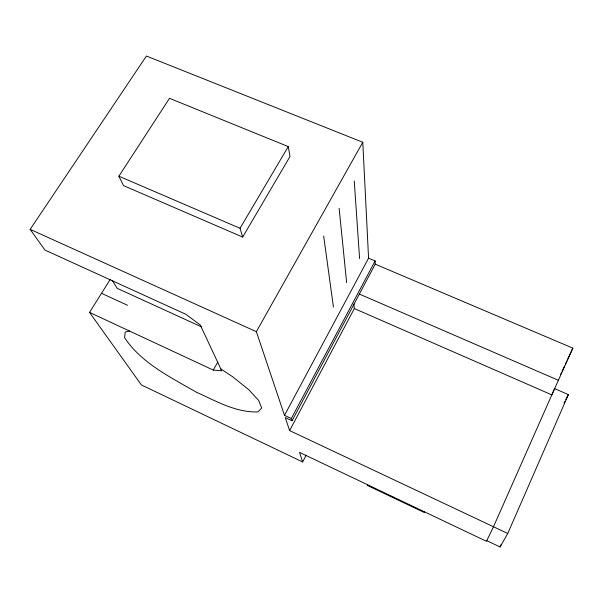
<?xml version="1.0" encoding="UTF-8"?>
<svg xmlns="http://www.w3.org/2000/svg" width="603" height="603" viewBox="0 0 603 603"><rect width="100%" height="100%" fill="white"/><g stroke="black" fill="none" stroke-linecap="round" stroke-linejoin="round"><path stroke-width="0.9" d="M424.535 511.841L424.429 512.573L367.483 485.475L367.4 484.669M486.779 540.65L500.075 546.974L501.206 544.396M500.075 546.974L507.756 533.482L568.373 394.603L554.594 388.603L493.488 526.751L486.463 541.298L299.518 452.386L302.653 461.951L141.396 384.955L89.523 312.399L110.341 279.249M353.931 304.002L354.338 308.563L551.82 394.882L572.85 348.142L375.239 264.159L375.126 260.971L368.569 258.19L362.78 142.27L146.416 56.026L30.15 229.351L44.954 250.064L185.965 314.336L200.271 324.972L221.708 370.837L213.236 370.046L89.523 312.399M560.534 374.621L561.333 372.91M562.124 371.199L564.506 366.081M565.305 364.37L566.895 360.956M567.687 359.245L572.85 348.142M564.061 402.955L564.928 401.289M565.787 399.616L568.373 394.603M302.653 461.951L306.105 455.318M507.756 533.482L289.636 430.595L354.338 308.563M289.636 430.595L285.272 417.615L292.04 420.796L291.324 418.542L375.126 260.971M292.04 420.796L375.239 264.159M291.324 418.542L284.503 415.346L368.569 258.19M284.503 415.346L256.358 331.688L362.78 142.27M213.236 370.046L217.856 361.936M242.677 237.077L290.02 156.478L288.272 146.597L169.503 98.319L118.889 176.189L123.487 185.603L242.677 237.077L240.039 228.288L288.272 146.597M129.532 331.039L125.228 332.034L124.557 337.672C141.471 363.157 170.498 377.207 196.254 392.154C215.814 400.889 235.886 412.746 257.978 411.887L261.71 408.043L258.687 400.46L248.768 389.689L232.645 376.739L220.811 368.923M118.889 176.189L240.039 228.288M359.358 294.06L558.589 380.395M30.15 229.351L256.358 331.688M201.394 326.811L117.14 288.302L112.248 280.342M101.508 293.314L127.534 305.284M323.668 236.007L333.444 307.131M339.127 208.239L346.635 282.626M354.255 181.051L359.592 258.559"/></g></svg>
